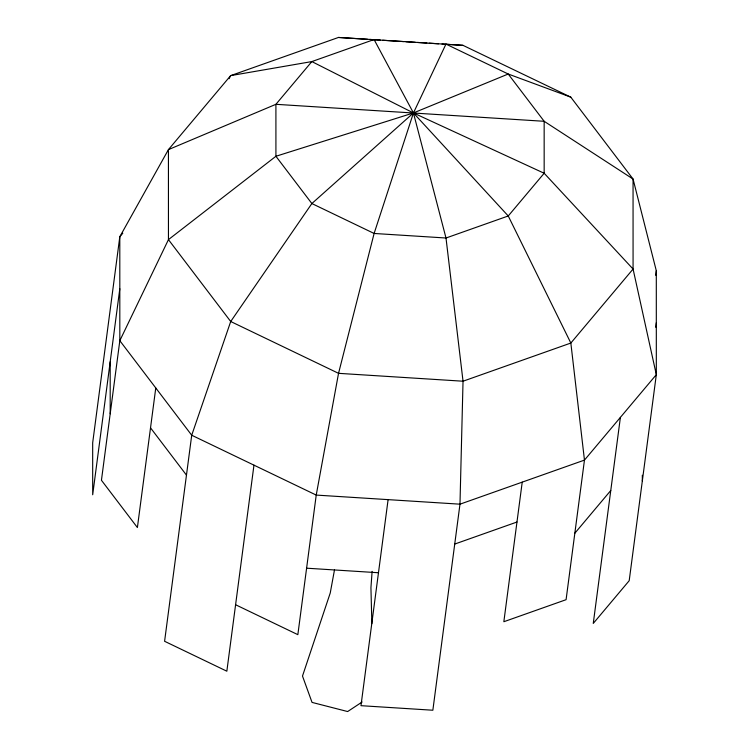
<?xml version="1.0" encoding="UTF-8"?>
<svg xmlns="http://www.w3.org/2000/svg" width="749" height="749" viewBox="0 0 749 749"><rect width="100%" height="100%" fill="white"/><g stroke="black" fill="none" stroke-linecap="round" stroke-linejoin="round"><path stroke-width="1.12" d="M372.113 571.365L370.933 587.693L371.869 623.636M119.812 288.721L92.689 494.771L92.679 442.809L119.803 236.759L168.431 149.622L230.664 75.621L338.473 37.45L462.966 45.333L570.794 97.155L633.055 179.039L656.302 270.735L656.321 374.659L629.197 580.709L593.264 623.43L620.397 417.38M155.773 387.963L137.395 527.539L101.443 480.268L119.821 340.683L119.803 236.759L122.799 233.201M253.967 465.157L226.844 671.207L164.593 641.284L191.716 435.235L230.711 321.508L311.865 203.541L413.439 112.949L508.215 74.02L570.794 97.155M388.104 499.63L360.971 705.68L432.856 710.23L459.98 504.18L463.032 381.213L446.001 238.013L413.439 112.949L374.079 39.538L311.837 61.577L230.664 75.621L229.063 78.729M522.222 482.141L503.843 621.726L566.085 599.687L584.463 460.101L570.841 343.042L508.243 215.974L413.439 112.949L311.837 61.577L275.913 104.308L168.431 149.622L168.45 239.624L119.821 340.683L191.716 435.235L316.228 495.08L459.98 504.18L584.463 460.101L656.321 374.659L633.074 269.041L633.055 179.039L544.158 121.291L508.215 74.02L445.964 44.097L413.439 112.949L374.116 233.463L338.539 373.33L316.228 495.08L297.849 634.665L235.598 604.743M655.703 275.295L656.302 270.735M655.712 327.257L656.311 322.697M334.475 569.98L330.243 592.993L302.493 676.057L312.043 702.403L347.648 711.55L362.123 702M574.839 533.222L610.772 490.492M454.727 544.064L516.969 522.025M338.473 37.45L367.562 39.294M369.884 39.435L380.361 40.1M382.683 40.249L403.627 41.579M405.958 41.719L415.264 42.309M417.586 42.459L426.902 43.049M429.224 43.199L438.53 43.788M442.022 44.004L462.966 45.333M306.603 568.191L378.479 572.742M150.521 427.838L186.464 475.119M642.324 475.231L642.324 481.008M110.187 361.842L110.197 413.804M544.167 173.253L508.243 215.974L446.001 238.013L374.116 233.463L311.865 203.541L275.922 156.269L275.913 104.308L544.158 121.291L544.167 173.253L633.074 269.041L570.841 343.042L463.032 381.213L338.539 373.33L230.711 321.508L168.45 239.624L275.922 156.269L413.439 112.949L544.167 173.253"/></g></svg>
